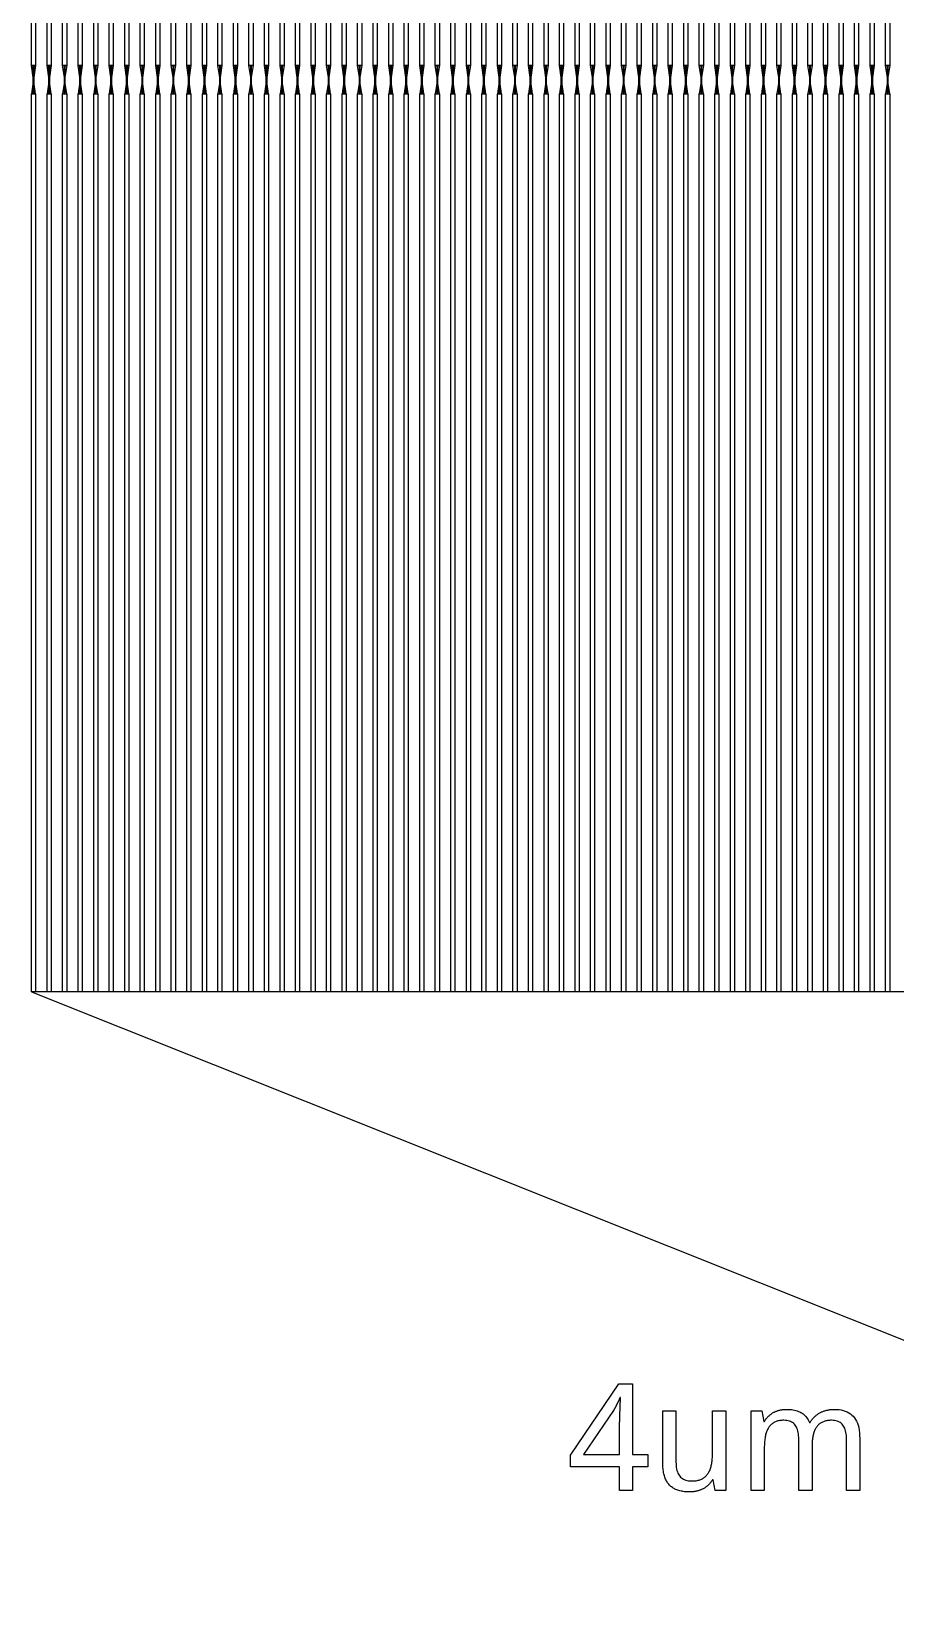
# Model space of a CAD drawing. Extents: x 0 to 762, y 0 to 762.
# Drawn here: x 266.5 to 330.4, y 520.7 to 637.5 of the extents above; entities that cross this region are included whole.
import ezdxf

# ---------------------------------------------------------------- set-up
doc = ezdxf.new("R2010")
doc.units = 0
doc.layers.get('0').update_dxf_attribs({"linetype": 'CONTINUOUS'})

msp = doc.modelspace()

# ---------------------------------------------------------------- linework, layer by layer
at = {"color": 0}
for points in [[(266.546, 703.567), (266.846, 703.567), (266.846, 634.989), (266.546, 634.989), (266.546, 703.567)], [(267.694, 703.567), (267.994, 703.567), (267.994, 634.989), (267.694, 634.989), (267.694, 703.567)], [(268.843, 703.567), (269.143, 703.567), (269.143, 634.989), (268.843, 634.989), (268.843, 703.567)], [(269.992, 703.567), (270.292, 703.567), (270.292, 634.989), (269.992, 634.989), (269.992, 703.567)], [(271.14, 703.567), (271.44, 703.567), (271.44, 634.989), (271.14, 634.989), (271.14, 703.567)], [(272.289, 703.567), (272.589, 703.567), (272.589, 634.989), (272.289, 634.989), (272.289, 703.567)], [(273.438, 703.567), (273.737, 703.567), (273.737, 634.989), (273.438, 634.989), (273.438, 703.567)], [(274.586, 703.567), (274.886, 703.567), (274.886, 634.989), (274.586, 634.989), (274.586, 703.567)], [(275.735, 703.567), (276.035, 703.567), (276.035, 634.989), (275.735, 634.989), (275.735, 703.567)], [(276.883, 703.567), (277.183, 703.567), (277.183, 634.989), (276.883, 634.989), (276.883, 703.567)], [(278.032, 703.567), (278.332, 703.567), (278.332, 634.989), (278.032, 634.989), (278.032, 703.567)], [(279.181, 703.567), (279.481, 703.567), (279.481, 634.989), (279.181, 634.989), (279.181, 703.567)], [(280.329, 703.567), (280.629, 703.567), (280.629, 634.989), (280.329, 634.989), (280.329, 703.567)], [(281.479, 703.567), (281.779, 703.567), (281.779, 634.989), (281.479, 634.989), (281.479, 703.567)], [(282.628, 703.567), (282.928, 703.567), (282.928, 634.989), (282.628, 634.989), (282.628, 703.567)], [(283.776, 703.567), (284.076, 703.567), (284.076, 634.989), (283.776, 634.989), (283.776, 703.567)], [(284.925, 703.567), (285.225, 703.567), (285.225, 634.989), (284.925, 634.989), (284.925, 703.567)], [(286.074, 703.567), (286.374, 703.567), (286.374, 634.989), (286.074, 634.989), (286.074, 703.567)], [(287.222, 703.567), (287.522, 703.567), (287.522, 634.989), (287.222, 634.989), (287.222, 703.567)], [(288.371, 703.567), (288.671, 703.567), (288.671, 634.989), (288.371, 634.989), (288.371, 703.567)], [(289.519, 703.567), (289.819, 703.567), (289.819, 634.989), (289.519, 634.989), (289.519, 703.567)], [(290.668, 703.567), (290.968, 703.567), (290.968, 634.989), (290.668, 634.989), (290.668, 703.567)], [(291.817, 703.567), (292.117, 703.567), (292.117, 634.989), (291.817, 634.989), (291.817, 703.567)], [(292.965, 703.567), (293.265, 703.567), (293.265, 634.989), (292.965, 634.989), (292.965, 703.567)], [(294.114, 703.567), (294.414, 703.567), (294.414, 634.989), (294.114, 634.989), (294.114, 703.567)], [(295.264, 703.567), (295.564, 703.567), (295.564, 634.989), (295.264, 634.989), (295.264, 703.567)], [(296.412, 703.567), (296.713, 703.567), (296.713, 634.989), (296.412, 634.989), (296.412, 703.567)], [(297.561, 703.567), (297.861, 703.567), (297.861, 634.989), (297.561, 634.989), (297.561, 703.567)], [(298.71, 703.567), (299.01, 703.567), (299.01, 634.989), (298.71, 634.989), (298.71, 703.567)], [(299.858, 703.567), (300.158, 703.567), (300.158, 634.989), (299.858, 634.989), (299.858, 703.567)], [(301.007, 703.567), (301.307, 703.567), (301.307, 634.989), (301.007, 634.989), (301.007, 703.567)], [(302.156, 703.567), (302.456, 703.567), (302.456, 634.989), (302.156, 634.989), (302.156, 703.567)], [(303.304, 703.567), (303.604, 703.567), (303.604, 634.989), (303.304, 634.989), (303.304, 703.567)], [(304.453, 703.567), (304.753, 703.567), (304.753, 634.989), (304.453, 634.989), (304.453, 703.567)], [(305.601, 703.567), (305.901, 703.567), (305.901, 634.989), (305.601, 634.989), (305.601, 703.567)], [(306.75, 703.567), (307.05, 703.567), (307.05, 634.989), (306.75, 634.989), (306.75, 703.567)], [(307.899, 703.567), (308.199, 703.567), (308.199, 634.989), (307.899, 634.989), (307.899, 703.567)], [(309.047, 703.567), (309.349, 703.567), (309.349, 634.989), (309.047, 634.989), (309.047, 703.567)], [(310.197, 703.567), (310.497, 703.567), (310.497, 634.989), (310.197, 634.989), (310.197, 703.567)], [(311.346, 703.567), (311.646, 703.567), (311.646, 634.989), (311.346, 634.989), (311.346, 703.567)], [(312.494, 703.567), (312.794, 703.567), (312.794, 634.989), (312.494, 634.989), (312.494, 703.567)], [(313.643, 703.567), (313.943, 703.567), (313.943, 634.989), (313.643, 634.989), (313.643, 703.567)], [(314.792, 703.567), (315.092, 703.567), (315.092, 634.989), (314.792, 634.989), (314.792, 703.567)], [(315.94, 703.567), (316.24, 703.567), (316.24, 634.989), (315.94, 634.989), (315.94, 703.567)], [(317.089, 703.567), (317.389, 703.567), (317.389, 634.989), (317.089, 634.989), (317.089, 703.567)], [(318.237, 703.567), (318.537, 703.567), (318.537, 634.989), (318.237, 634.989), (318.237, 703.567)], [(319.386, 703.567), (319.686, 703.567), (319.686, 634.989), (319.386, 634.989), (319.386, 703.567)], [(320.535, 703.567), (320.835, 703.567), (320.835, 634.989), (320.535, 634.989), (320.535, 703.567)], [(321.683, 703.567), (321.983, 703.567), (321.983, 634.989), (321.683, 634.989), (321.683, 703.567)], [(322.832, 703.567), (323.132, 703.567), (323.132, 634.989), (322.832, 634.989), (322.832, 703.567)], [(323.982, 703.567), (324.282, 703.567), (324.282, 634.989), (323.982, 634.989), (323.982, 703.567)], [(325.131, 703.567), (325.431, 703.567), (325.431, 634.989), (325.131, 634.989), (325.131, 703.567)], [(326.279, 703.567), (326.579, 703.567), (326.579, 634.989), (326.279, 634.989), (326.279, 703.567)], [(327.428, 703.567), (327.728, 703.567), (327.728, 634.989), (327.428, 634.989), (327.428, 703.567)], [(328.576, 703.567), (328.876, 703.567), (328.876, 634.989), (328.576, 634.989), (328.576, 703.567)], [(329.725, 703.567), (330.025, 703.567), (330.025, 634.989), (329.725, 634.989), (329.725, 703.567)], [(266.546, 634.989), (266.846, 634.989), (266.715, 634.089), (266.675, 634.089), (266.546, 634.989)], [(266.675, 634.989), (266.715, 634.989), (266.715, 632.889), (266.675, 632.889), (266.675, 634.989)], [(267.694, 634.989), (267.994, 634.989), (267.864, 634.089), (267.824, 634.089), (267.694, 634.989)], [(267.824, 634.989), (267.864, 634.989), (267.864, 632.889), (267.824, 632.889), (267.824, 634.989)], [(268.843, 634.989), (269.143, 634.989), (269.013, 634.089), (268.972, 634.089), (268.843, 634.989)], [(268.972, 634.989), (269.013, 634.989), (269.013, 632.889), (268.972, 632.889), (268.972, 634.989)], [(269.992, 634.989), (270.292, 634.989), (270.161, 634.089), (270.121, 634.089), (269.992, 634.989)], [(270.121, 634.989), (270.161, 634.989), (270.161, 632.889), (270.121, 632.889), (270.121, 634.989)], [(271.14, 634.989), (271.44, 634.989), (271.31, 634.089), (271.269, 634.089), (271.14, 634.989)], [(271.269, 634.989), (271.31, 634.989), (271.31, 632.889), (271.269, 632.889), (271.269, 634.989)], [(272.289, 634.989), (272.589, 634.989), (272.458, 634.089), (272.418, 634.089), (272.289, 634.989)], [(272.418, 634.989), (272.458, 634.989), (272.458, 632.889), (272.418, 632.889), (272.418, 634.989)], [(273.438, 634.989), (273.737, 634.989), (273.607, 634.089), (273.568, 634.089), (273.438, 634.989)], [(273.568, 634.989), (273.607, 634.989), (273.607, 632.889), (273.568, 632.889), (273.568, 634.989)], [(274.586, 634.989), (274.886, 634.989), (274.756, 634.089), (274.717, 634.089), (274.586, 634.989)], [(274.717, 634.989), (274.756, 634.989), (274.756, 632.889), (274.717, 632.889), (274.717, 634.989)], [(275.735, 634.989), (276.035, 634.989), (275.906, 634.089), (275.865, 634.089), (275.735, 634.989)], [(275.865, 634.989), (275.906, 634.989), (275.906, 632.889), (275.865, 632.889), (275.865, 634.989)], [(276.883, 634.989), (277.183, 634.989), (277.054, 634.089), (277.014, 634.089), (276.883, 634.989)], [(277.014, 634.989), (277.054, 634.989), (277.054, 632.889), (277.014, 632.889), (277.014, 634.989)], [(278.032, 634.989), (278.332, 634.989), (278.203, 634.089), (278.162, 634.089), (278.032, 634.989)], [(278.162, 634.989), (278.203, 634.989), (278.203, 632.889), (278.162, 632.889), (278.162, 634.989)], [(279.181, 634.989), (279.481, 634.989), (279.351, 634.089), (279.311, 634.089), (279.181, 634.989)], [(279.311, 634.989), (279.351, 634.989), (279.351, 632.889), (279.311, 632.889), (279.311, 634.989)], [(280.329, 634.989), (280.629, 634.989), (280.5, 634.089), (280.46, 634.089), (280.329, 634.989)], [(280.46, 634.989), (280.5, 634.989), (280.5, 632.889), (280.46, 632.889), (280.46, 634.989)], [(281.479, 634.989), (281.779, 634.989), (281.649, 634.089), (281.608, 634.089), (281.479, 634.989)], [(281.608, 634.989), (281.649, 634.989), (281.649, 632.889), (281.608, 632.889), (281.608, 634.989)], [(282.628, 634.989), (282.928, 634.989), (282.797, 634.089), (282.757, 634.089), (282.628, 634.989)], [(282.757, 634.989), (282.797, 634.989), (282.797, 632.889), (282.757, 632.889), (282.757, 634.989)], [(283.776, 634.989), (284.076, 634.989), (283.946, 634.089), (283.906, 634.089), (283.776, 634.989)], [(283.906, 634.989), (283.946, 634.989), (283.946, 632.889), (283.906, 632.889), (283.906, 634.989)], [(284.925, 634.989), (285.225, 634.989), (285.094, 634.089), (285.054, 634.089), (284.925, 634.989)], [(285.054, 634.989), (285.094, 634.989), (285.094, 632.889), (285.054, 632.889), (285.054, 634.989)], [(286.074, 634.989), (286.374, 634.989), (286.243, 634.089), (286.203, 634.089), (286.074, 634.989)], [(286.203, 634.989), (286.243, 634.989), (286.243, 632.889), (286.203, 632.889), (286.203, 634.989)], [(287.222, 634.989), (287.522, 634.989), (287.392, 634.089), (287.353, 634.089), (287.222, 634.989)], [(287.353, 634.989), (287.392, 634.989), (287.392, 632.889), (287.353, 632.889), (287.353, 634.989)], [(288.371, 634.989), (288.671, 634.989), (288.54, 634.089), (288.501, 634.089), (288.371, 634.989)], [(288.501, 634.989), (288.54, 634.989), (288.54, 632.889), (288.501, 632.889), (288.501, 634.989)], [(289.519, 634.989), (289.819, 634.989), (289.69, 634.089), (289.65, 634.089), (289.519, 634.989)], [(289.65, 634.989), (289.689, 634.989), (289.689, 632.889), (289.65, 632.889), (289.65, 634.989)], [(290.668, 634.989), (290.968, 634.989), (290.839, 634.089), (290.799, 634.089), (290.668, 634.989)], [(290.799, 634.989), (290.839, 634.989), (290.839, 632.889), (290.799, 632.889), (290.799, 634.989)], [(291.817, 634.989), (292.117, 634.989), (291.987, 634.089), (291.947, 634.089), (291.817, 634.989)], [(291.947, 634.989), (291.987, 634.989), (291.987, 632.889), (291.947, 632.889), (291.947, 634.989)], [(292.965, 634.989), (293.265, 634.989), (293.136, 634.089), (293.096, 634.089), (292.965, 634.989)], [(293.096, 634.989), (293.136, 634.989), (293.136, 632.889), (293.096, 632.889), (293.096, 634.989)], [(294.114, 634.989), (294.414, 634.989), (294.285, 634.089), (294.244, 634.089), (294.114, 634.989)], [(294.244, 634.989), (294.285, 634.989), (294.285, 632.889), (294.244, 632.889), (294.244, 634.989)], [(295.264, 634.989), (295.564, 634.989), (295.433, 634.089), (295.393, 634.089), (295.264, 634.989)], [(295.393, 634.989), (295.433, 634.989), (295.433, 632.889), (295.393, 632.889), (295.393, 634.989)], [(296.412, 634.989), (296.713, 634.989), (296.582, 634.089), (296.542, 634.089), (296.412, 634.989)], [(296.542, 634.989), (296.582, 634.989), (296.582, 632.889), (296.542, 632.889), (296.542, 634.989)], [(297.561, 634.989), (297.861, 634.989), (297.731, 634.089), (297.69, 634.089), (297.561, 634.989)], [(297.69, 634.989), (297.731, 634.989), (297.731, 632.889), (297.69, 632.889), (297.69, 634.989)], [(298.71, 634.989), (299.01, 634.989), (298.879, 634.089), (298.839, 634.089), (298.71, 634.989)], [(298.839, 634.989), (298.879, 634.989), (298.879, 632.889), (298.839, 632.889), (298.839, 634.989)], [(299.858, 634.989), (300.158, 634.989), (300.028, 634.089), (299.987, 634.089), (299.858, 634.989)], [(299.987, 634.989), (300.028, 634.989), (300.028, 632.889), (299.987, 632.889), (299.987, 634.989)], [(301.007, 634.989), (301.307, 634.989), (301.176, 634.089), (301.138, 634.089), (301.007, 634.989)], [(301.138, 634.989), (301.176, 634.989), (301.176, 632.889), (301.138, 632.889), (301.138, 634.989)], [(302.156, 634.989), (302.456, 634.989), (302.325, 634.089), (302.286, 634.089), (302.156, 634.989)], [(302.286, 634.989), (302.325, 634.989), (302.325, 632.889), (302.286, 632.889), (302.286, 634.989)], [(303.304, 634.989), (303.604, 634.989), (303.474, 634.089), (303.435, 634.089), (303.304, 634.989)], [(303.435, 634.989), (303.474, 634.989), (303.474, 632.889), (303.435, 632.889), (303.435, 634.989)], [(304.453, 634.989), (304.753, 634.989), (304.624, 634.089), (304.583, 634.089), (304.453, 634.989)], [(304.583, 634.989), (304.624, 634.989), (304.624, 632.889), (304.583, 632.889), (304.583, 634.989)], [(305.601, 634.989), (305.901, 634.989), (305.772, 634.089), (305.732, 634.089), (305.601, 634.989)], [(305.732, 634.989), (305.772, 634.989), (305.772, 632.889), (305.732, 632.889), (305.732, 634.989)], [(306.75, 634.989), (307.05, 634.989), (306.921, 634.089), (306.881, 634.089), (306.75, 634.989)], [(306.881, 634.989), (306.921, 634.989), (306.921, 632.889), (306.881, 632.889), (306.881, 634.989)], [(307.899, 634.989), (308.199, 634.989), (308.069, 634.089), (308.029, 634.089), (307.899, 634.989)], [(308.029, 634.989), (308.069, 634.989), (308.069, 632.889), (308.029, 632.889), (308.029, 634.989)], [(309.047, 634.989), (309.347, 634.989), (309.218, 634.089), (309.178, 634.089), (309.047, 634.989)], [(309.178, 634.989), (309.218, 634.989), (309.218, 632.889), (309.178, 632.889), (309.178, 634.989)], [(310.197, 634.989), (310.497, 634.989), (310.367, 634.089), (310.326, 634.089), (310.197, 634.989)], [(310.326, 634.989), (310.367, 634.989), (310.367, 632.889), (310.326, 632.889), (310.326, 634.989)], [(311.346, 634.989), (311.646, 634.989), (311.515, 634.089), (311.475, 634.089), (311.346, 634.989)], [(311.475, 634.989), (311.515, 634.989), (311.515, 632.889), (311.475, 632.889), (311.475, 634.989)], [(312.494, 634.989), (312.794, 634.989), (312.664, 634.089), (312.624, 634.089), (312.494, 634.989)], [(312.624, 634.989), (312.664, 634.989), (312.664, 632.889), (312.624, 632.889), (312.624, 634.989)], [(313.643, 634.989), (313.943, 634.989), (313.813, 634.089), (313.772, 634.089), (313.643, 634.989)], [(313.772, 634.989), (313.813, 634.989), (313.813, 632.889), (313.772, 632.889), (313.772, 634.989)], [(314.792, 634.989), (315.092, 634.989), (314.961, 634.089), (314.921, 634.089), (314.792, 634.989)], [(314.921, 634.989), (314.961, 634.989), (314.961, 632.889), (314.921, 632.889), (314.921, 634.989)], [(315.94, 634.989), (316.24, 634.989), (316.11, 634.089), (316.071, 634.089), (315.94, 634.989)], [(316.071, 634.989), (316.11, 634.989), (316.11, 632.889), (316.071, 632.889), (316.071, 634.989)], [(317.089, 634.989), (317.389, 634.989), (317.258, 634.089), (317.219, 634.089), (317.089, 634.989)], [(317.219, 634.989), (317.258, 634.989), (317.258, 632.889), (317.219, 632.889), (317.219, 634.989)], [(318.237, 634.989), (318.537, 634.989), (318.408, 634.089), (318.368, 634.089), (318.237, 634.989)], [(318.368, 634.989), (318.408, 634.989), (318.408, 632.889), (318.368, 632.889), (318.368, 634.989)], [(319.386, 634.989), (319.686, 634.989), (319.557, 634.089), (319.517, 634.089), (319.386, 634.989)], [(319.517, 634.989), (319.557, 634.989), (319.557, 632.889), (319.517, 632.889), (319.517, 634.989)], [(320.535, 634.989), (320.835, 634.989), (320.706, 634.089), (320.665, 634.089), (320.535, 634.989)], [(320.665, 634.989), (320.706, 634.989), (320.706, 632.889), (320.665, 632.889), (320.665, 634.989)], [(321.683, 634.989), (321.983, 634.989), (321.854, 634.089), (321.814, 634.089), (321.683, 634.989)], [(321.814, 634.989), (321.854, 634.989), (321.854, 632.889), (321.814, 632.889), (321.814, 634.989)], [(322.832, 634.989), (323.132, 634.989), (323.003, 634.089), (322.963, 634.089), (322.832, 634.989)], [(322.963, 634.989), (323.003, 634.989), (323.003, 632.889), (322.963, 632.889), (322.963, 634.989)], [(323.982, 634.989), (324.282, 634.989), (324.151, 634.089), (324.111, 634.089), (323.982, 634.989)], [(324.111, 634.989), (324.151, 634.989), (324.151, 632.889), (324.111, 632.889), (324.111, 634.989)], [(325.131, 634.989), (325.431, 634.989), (325.3, 634.089), (325.26, 634.089), (325.131, 634.989)], [(325.26, 634.989), (325.3, 634.989), (325.3, 632.889), (325.26, 632.889), (325.26, 634.989)], [(326.279, 634.989), (326.579, 634.989), (326.449, 634.089), (326.408, 634.089), (326.279, 634.989)], [(326.408, 634.989), (326.449, 634.989), (326.449, 632.889), (326.408, 632.889), (326.408, 634.989)], [(327.428, 634.989), (327.728, 634.989), (327.597, 634.089), (327.557, 634.089), (327.428, 634.989)], [(327.557, 634.989), (327.597, 634.989), (327.597, 632.889), (327.557, 632.889), (327.557, 634.989)], [(328.576, 634.989), (328.876, 634.989), (328.746, 634.089), (328.706, 634.089), (328.576, 634.989)], [(328.706, 634.989), (328.746, 634.989), (328.746, 632.889), (328.706, 632.889), (328.706, 634.989)], [(329.725, 634.989), (330.025, 634.989), (329.894, 634.089), (329.856, 634.089), (329.725, 634.989)], [(329.856, 634.989), (329.894, 634.989), (329.894, 632.889), (329.856, 632.889), (329.856, 634.989)], [(266.546, 632.889), (266.846, 632.889), (266.715, 633.789), (266.675, 633.789), (266.546, 632.889)], [(267.694, 632.889), (267.994, 632.889), (267.864, 633.789), (267.824, 633.789), (267.694, 632.889)], [(268.843, 632.889), (269.143, 632.889), (269.013, 633.789), (268.972, 633.789), (268.843, 632.889)], [(269.992, 632.889), (270.292, 632.889), (270.161, 633.789), (270.121, 633.789), (269.992, 632.889)], [(271.14, 632.889), (271.44, 632.889), (271.31, 633.789), (271.269, 633.789), (271.14, 632.889)], [(272.289, 632.889), (272.589, 632.889), (272.458, 633.789), (272.418, 633.789), (272.289, 632.889)], [(273.438, 632.889), (273.737, 632.889), (273.607, 633.789), (273.568, 633.789), (273.438, 632.889)], [(274.586, 632.889), (274.886, 632.889), (274.756, 633.789), (274.717, 633.789), (274.586, 632.889)], [(275.735, 632.889), (276.035, 632.889), (275.906, 633.789), (275.865, 633.789), (275.735, 632.889)], [(276.883, 632.889), (277.183, 632.889), (277.054, 633.789), (277.014, 633.789), (276.883, 632.889)], [(278.032, 632.889), (278.332, 632.889), (278.203, 633.789), (278.162, 633.789), (278.032, 632.889)], [(279.181, 632.889), (279.481, 632.889), (279.351, 633.789), (279.311, 633.789), (279.181, 632.889)], [(280.329, 632.889), (280.629, 632.889), (280.5, 633.789), (280.46, 633.789), (280.329, 632.889)], [(281.479, 632.889), (281.779, 632.889), (281.649, 633.789), (281.608, 633.789), (281.479, 632.889)], [(282.628, 632.889), (282.928, 632.889), (282.797, 633.789), (282.757, 633.789), (282.628, 632.889)], [(283.776, 632.889), (284.076, 632.889), (283.946, 633.789), (283.906, 633.789), (283.776, 632.889)], [(284.925, 632.889), (285.225, 632.889), (285.094, 633.789), (285.054, 633.789), (284.925, 632.889)], [(286.074, 632.889), (286.374, 632.889), (286.243, 633.789), (286.203, 633.789), (286.074, 632.889)], [(287.222, 632.889), (287.522, 632.889), (287.392, 633.789), (287.353, 633.789), (287.222, 632.889)], [(288.371, 632.889), (288.671, 632.889), (288.54, 633.789), (288.501, 633.789), (288.371, 632.889)], [(289.519, 632.889), (289.819, 632.889), (289.69, 633.789), (289.65, 633.789), (289.519, 632.889)], [(290.668, 632.889), (290.968, 632.889), (290.839, 633.789), (290.799, 633.789), (290.668, 632.889)], [(291.817, 632.889), (292.117, 632.889), (291.987, 633.789), (291.947, 633.789), (291.817, 632.889)], [(292.965, 632.889), (293.265, 632.889), (293.136, 633.789), (293.096, 633.789), (292.965, 632.889)], [(294.114, 632.889), (294.414, 632.889), (294.285, 633.789), (294.244, 633.789), (294.114, 632.889)], [(295.264, 632.889), (295.564, 632.889), (295.433, 633.789), (295.393, 633.789), (295.264, 632.889)], [(296.412, 632.889), (296.713, 632.889), (296.582, 633.789), (296.542, 633.789), (296.412, 632.889)], [(297.561, 632.889), (297.861, 632.889), (297.731, 633.789), (297.69, 633.789), (297.561, 632.889)], [(298.71, 632.889), (299.01, 632.889), (298.879, 633.789), (298.839, 633.789), (298.71, 632.889)], [(299.858, 632.889), (300.158, 632.889), (300.028, 633.789), (299.987, 633.789), (299.858, 632.889)], [(301.007, 632.889), (301.307, 632.889), (301.176, 633.789), (301.138, 633.789), (301.007, 632.889)], [(302.156, 632.889), (302.456, 632.889), (302.325, 633.789), (302.286, 633.789), (302.156, 632.889)], [(303.304, 632.889), (303.604, 632.889), (303.474, 633.789), (303.435, 633.789), (303.304, 632.889)], [(304.453, 632.889), (304.753, 632.889), (304.624, 633.789), (304.583, 633.789), (304.453, 632.889)], [(305.601, 632.889), (305.901, 632.889), (305.772, 633.789), (305.732, 633.789), (305.601, 632.889)], [(306.75, 632.889), (307.05, 632.889), (306.921, 633.789), (306.881, 633.789), (306.75, 632.889)], [(307.899, 632.889), (308.199, 632.889), (308.069, 633.789), (308.029, 633.789), (307.899, 632.889)], [(309.047, 632.889), (309.347, 632.889), (309.218, 633.789), (309.178, 633.789), (309.047, 632.889)], [(310.197, 632.889), (310.497, 632.889), (310.367, 633.789), (310.326, 633.789), (310.197, 632.889)], [(311.346, 632.889), (311.646, 632.889), (311.515, 633.789), (311.475, 633.789), (311.346, 632.889)], [(312.494, 632.889), (312.794, 632.889), (312.664, 633.789), (312.624, 633.789), (312.494, 632.889)], [(313.643, 632.889), (313.943, 632.889), (313.813, 633.789), (313.772, 633.789), (313.643, 632.889)], [(314.792, 632.889), (315.092, 632.889), (314.961, 633.789), (314.921, 633.789), (314.792, 632.889)], [(315.94, 632.889), (316.24, 632.889), (316.11, 633.789), (316.071, 633.789), (315.94, 632.889)], [(317.089, 632.889), (317.389, 632.889), (317.258, 633.789), (317.219, 633.789), (317.089, 632.889)], [(318.237, 632.889), (318.537, 632.889), (318.408, 633.789), (318.368, 633.789), (318.237, 632.889)], [(319.386, 632.889), (319.686, 632.889), (319.557, 633.789), (319.517, 633.789), (319.386, 632.889)], [(320.535, 632.889), (320.835, 632.889), (320.706, 633.789), (320.665, 633.789), (320.535, 632.889)], [(321.683, 632.889), (321.983, 632.889), (321.854, 633.789), (321.814, 633.789), (321.683, 632.889)], [(322.832, 632.889), (323.132, 632.889), (323.003, 633.789), (322.963, 633.789), (322.832, 632.889)], [(323.982, 632.889), (324.282, 632.889), (324.151, 633.789), (324.111, 633.789), (323.982, 632.889)], [(325.131, 632.889), (325.431, 632.889), (325.3, 633.789), (325.26, 633.789), (325.131, 632.889)], [(326.279, 632.889), (326.579, 632.889), (326.449, 633.789), (326.408, 633.789), (326.279, 632.889)], [(327.428, 632.889), (327.728, 632.889), (327.597, 633.789), (327.557, 633.789), (327.428, 632.889)], [(328.576, 632.889), (328.876, 632.889), (328.746, 633.789), (328.706, 633.789), (328.576, 632.889)], [(329.725, 632.889), (330.025, 632.889), (329.894, 633.789), (329.856, 633.789), (329.725, 632.889)], [(266.546, 632.889), (266.846, 632.889), (266.846, 566.41), (266.546, 566.41), (266.546, 632.889)], [(267.694, 632.889), (267.994, 632.889), (267.994, 566.41), (267.694, 566.41), (267.694, 632.889)], [(268.843, 632.889), (269.143, 632.889), (269.143, 566.41), (268.843, 566.41), (268.843, 632.889)], [(269.992, 632.889), (270.292, 632.889), (270.292, 566.41), (269.992, 566.41), (269.992, 632.889)], [(271.14, 632.889), (271.44, 632.889), (271.44, 566.41), (271.14, 566.41), (271.14, 632.889)], [(272.289, 632.889), (272.589, 632.889), (272.589, 566.41), (272.289, 566.41), (272.289, 632.889)], [(273.438, 632.889), (273.737, 632.889), (273.737, 566.41), (273.438, 566.41), (273.438, 632.889)], [(274.586, 632.889), (274.886, 632.889), (274.886, 566.41), (274.586, 566.41), (274.586, 632.889)], [(275.735, 632.889), (276.035, 632.889), (276.035, 566.41), (275.735, 566.41), (275.735, 632.889)], [(276.883, 632.889), (277.183, 632.889), (277.183, 566.41), (276.883, 566.41), (276.883, 632.889)], [(278.032, 632.889), (278.332, 632.889), (278.332, 566.41), (278.032, 566.41), (278.032, 632.889)], [(279.181, 632.889), (279.481, 632.889), (279.481, 566.41), (279.181, 566.41), (279.181, 632.889)], [(280.329, 632.889), (280.629, 632.889), (280.629, 566.41), (280.329, 566.41), (280.329, 632.889)], [(281.479, 632.889), (281.779, 632.889), (281.779, 566.41), (281.479, 566.41), (281.479, 632.889)], [(282.628, 632.889), (282.928, 632.889), (282.928, 566.41), (282.628, 566.41), (282.628, 632.889)], [(283.776, 632.889), (284.076, 632.889), (284.076, 566.41), (283.776, 566.41), (283.776, 632.889)], [(284.925, 632.889), (285.225, 632.889), (285.225, 566.41), (284.925, 566.41), (284.925, 632.889)], [(286.074, 632.889), (286.374, 632.889), (286.374, 566.41), (286.074, 566.41), (286.074, 632.889)], [(287.222, 632.889), (287.522, 632.889), (287.522, 566.41), (287.222, 566.41), (287.222, 632.889)], [(288.371, 632.889), (288.671, 632.889), (288.671, 566.41), (288.371, 566.41), (288.371, 632.889)], [(289.519, 632.889), (289.819, 632.889), (289.819, 566.41), (289.519, 566.41), (289.519, 632.889)], [(290.668, 632.889), (290.968, 632.889), (290.968, 566.41), (290.668, 566.41), (290.668, 632.889)], [(291.817, 632.889), (292.117, 632.889), (292.117, 566.41), (291.817, 566.41), (291.817, 632.889)], [(292.965, 632.889), (293.265, 632.889), (293.265, 566.41), (292.965, 566.41), (292.965, 632.889)], [(294.114, 632.889), (294.414, 632.889), (294.414, 566.41), (294.114, 566.41), (294.114, 632.889)], [(295.264, 632.889), (295.564, 632.889), (295.564, 566.41), (295.264, 566.41), (295.264, 632.889)], [(296.412, 632.889), (296.713, 632.889), (296.713, 566.41), (296.412, 566.41), (296.412, 632.889)], [(297.561, 632.889), (297.861, 632.889), (297.861, 566.41), (297.561, 566.41), (297.561, 632.889)], [(298.71, 632.889), (299.01, 632.889), (299.01, 566.41), (298.71, 566.41), (298.71, 632.889)], [(299.858, 632.889), (300.158, 632.889), (300.158, 566.41), (299.858, 566.41), (299.858, 632.889)], [(301.007, 632.889), (301.307, 632.889), (301.307, 566.41), (301.007, 566.41), (301.007, 632.889)], [(302.156, 632.889), (302.456, 632.889), (302.456, 566.41), (302.156, 566.41), (302.156, 632.889)], [(303.304, 632.889), (303.604, 632.889), (303.604, 566.41), (303.304, 566.41), (303.304, 632.889)], [(304.453, 632.889), (304.753, 632.889), (304.753, 566.41), (304.453, 566.41), (304.453, 632.889)], [(305.601, 632.889), (305.901, 632.889), (305.901, 566.41), (305.601, 566.41), (305.601, 632.889)], [(306.75, 632.889), (307.05, 632.889), (307.05, 566.41), (306.75, 566.41), (306.75, 632.889)], [(307.899, 632.889), (308.199, 632.889), (308.199, 566.41), (307.899, 566.41), (307.899, 632.889)], [(309.047, 632.889), (309.349, 632.889), (309.349, 566.41), (309.047, 566.41), (309.047, 632.889)], [(310.197, 632.889), (310.497, 632.889), (310.497, 566.41), (310.197, 566.41), (310.197, 632.889)], [(311.346, 632.889), (311.646, 632.889), (311.646, 566.41), (311.346, 566.41), (311.346, 632.889)], [(312.494, 632.889), (312.794, 632.889), (312.794, 566.41), (312.494, 566.41), (312.494, 632.889)], [(313.643, 632.889), (313.943, 632.889), (313.943, 566.41), (313.643, 566.41), (313.643, 632.889)], [(314.792, 632.889), (315.092, 632.889), (315.092, 566.41), (314.792, 566.41), (314.792, 632.889)], [(315.94, 632.889), (316.24, 632.889), (316.24, 566.41), (315.94, 566.41), (315.94, 632.889)], [(317.089, 632.889), (317.389, 632.889), (317.389, 566.41), (317.089, 566.41), (317.089, 632.889)], [(318.237, 632.889), (318.537, 632.889), (318.537, 566.41), (318.237, 566.41), (318.237, 632.889)], [(319.386, 632.889), (319.686, 632.889), (319.686, 566.41), (319.386, 566.41), (319.386, 632.889)], [(320.535, 632.889), (320.835, 632.889), (320.835, 566.41), (320.535, 566.41), (320.535, 632.889)], [(321.683, 632.889), (321.983, 632.889), (321.983, 566.41), (321.683, 566.41), (321.683, 632.889)], [(322.832, 632.889), (323.132, 632.889), (323.132, 566.41), (322.832, 566.41), (322.832, 632.889)], [(323.982, 632.889), (324.282, 632.889), (324.282, 566.41), (323.982, 566.41), (323.982, 632.889)], [(325.131, 632.889), (325.431, 632.889), (325.431, 566.41), (325.131, 566.41), (325.131, 632.889)], [(326.279, 632.889), (326.579, 632.889), (326.579, 566.41), (326.279, 566.41), (326.279, 632.889)], [(327.428, 632.889), (327.728, 632.889), (327.728, 566.41), (327.428, 566.41), (327.428, 632.889)], [(328.576, 632.889), (328.876, 632.889), (328.876, 566.41), (328.576, 566.41), (328.576, 632.889)], [(329.725, 632.889), (330.025, 632.889), (330.025, 566.41), (329.725, 566.41), (329.725, 632.889)], [(380.993, 520.69), (495.442, 566.41), (266.546, 566.41), (380.993, 520.69)], [(312.136, 531.258), (310.993, 531.258), (310.993, 529.496), (310.047, 529.496), (310.047, 531.258), (306.422, 531.258), (306.422, 532.113), (309.983, 537.392), (310.993, 537.392), (310.993, 532.15), (312.136, 532.15), (312.136, 531.258)], [(310.047, 532.15), (310.047, 534.122), (310.047, 534.183), (310.047, 534.244), (310.049, 534.307), (310.049, 534.369), (310.049, 534.432), (310.05, 534.496), (310.05, 534.56), (310.051, 534.625), (310.053, 534.69), (310.054, 534.757), (310.057, 534.822), (310.058, 534.887), (310.061, 534.953), (310.064, 535.018), (310.065, 535.082), (310.068, 535.146), (310.069, 535.21), (310.072, 535.272), (310.074, 535.335), (310.076, 535.397), (310.078, 535.46), (310.081, 535.521), (310.082, 535.582), (310.085, 535.64), (310.088, 535.7), (310.089, 535.757), (310.092, 535.814), (310.093, 535.871), (310.096, 535.925), (310.099, 535.979), (310.101, 536.032), (310.104, 536.082), (310.107, 536.131), (310.108, 536.176), (310.111, 536.221), (310.112, 536.264), (310.114, 536.306), (310.115, 536.344), (310.117, 536.382), (310.068, 536.382), (310.061, 536.36), (310.053, 536.338), (310.044, 536.315), (310.035, 536.292), (310.025, 536.268), (310.015, 536.243), (310.006, 536.218), (309.994, 536.193), (309.983, 536.167), (309.972, 536.14), (309.961, 536.114), (309.95, 536.089), (309.939, 536.063), (309.926, 536.036), (309.914, 536.01), (309.901, 535.983), (309.889, 535.957), (309.876, 535.931), (309.862, 535.904), (309.849, 535.878), (309.836, 535.851), (309.822, 535.826), (309.81, 535.8), (309.796, 535.775), (309.782, 535.75), (309.769, 535.725), (309.756, 535.699), (309.742, 535.674), (309.728, 535.65), (309.714, 535.625), (309.7, 535.6), (309.686, 535.576), (309.674, 535.554), (309.66, 535.532), (309.647, 535.511), (309.635, 535.49), (309.622, 535.469), (309.61, 535.451), (309.597, 535.433), (309.585, 535.415), (307.378, 532.15), (310.047, 532.15)], [(317.11, 529.496), (316.965, 530.286), (316.911, 530.286), (316.885, 530.24), (316.856, 530.196), (316.826, 530.153), (316.796, 530.111), (316.764, 530.069), (316.731, 530.031), (316.697, 529.992), (316.662, 529.954), (316.626, 529.918), (316.589, 529.883), (316.553, 529.85), (316.515, 529.818), (316.476, 529.787), (316.438, 529.758), (316.397, 529.731), (316.357, 529.703), (316.315, 529.676), (316.274, 529.651), (316.231, 529.626), (316.186, 529.604), (316.142, 529.583), (316.097, 529.563), (316.051, 529.544), (316.006, 529.526), (315.96, 529.51), (315.912, 529.494), (315.865, 529.479), (315.817, 529.467), (315.768, 529.454), (315.719, 529.443), (315.669, 529.432), (315.619, 529.424), (315.569, 529.415), (315.519, 529.408), (315.469, 529.403), (315.418, 529.397), (315.368, 529.393), (315.317, 529.39), (315.265, 529.389), (315.214, 529.389), (315.118, 529.39), (315.024, 529.394), (314.932, 529.4), (314.842, 529.408), (314.756, 529.419), (314.671, 529.433), (314.588, 529.45), (314.508, 529.468), (314.431, 529.489), (314.354, 529.512), (314.282, 529.539), (314.211, 529.568), (314.143, 529.599), (314.078, 529.633), (314.015, 529.671), (313.954, 529.711), (313.896, 529.754), (313.84, 529.8), (313.787, 529.847), (313.737, 529.899), (313.689, 529.953), (313.643, 530.01), (313.6, 530.069), (313.558, 530.133), (313.519, 530.199), (313.483, 530.267), (313.449, 530.339), (313.418, 530.412), (313.388, 530.49), (313.361, 530.571), (313.338, 530.654), (313.317, 530.74), (313.299, 530.829), (313.282, 530.922), (313.268, 531.018), (313.257, 531.117), (313.249, 531.218), (313.243, 531.324), (313.239, 531.432), (313.237, 531.543), (313.237, 535.394), (314.215, 535.394), (314.215, 531.596), (314.218, 531.46), (314.226, 531.331), (314.24, 531.208), (314.261, 531.093), (314.286, 530.985), (314.318, 530.885), (314.354, 530.79), (314.397, 530.703), (314.446, 530.622), (314.5, 530.549), (314.56, 530.483), (314.626, 530.424), (314.699, 530.371), (314.778, 530.325), (314.862, 530.287), (314.954, 530.256), (315.051, 530.232), (315.154, 530.214), (315.264, 530.203), (315.381, 530.2), (315.467, 530.201), (315.549, 530.206), (315.629, 530.213), (315.707, 530.222), (315.781, 530.235), (315.853, 530.25), (315.921, 530.268), (315.987, 530.289), (316.05, 530.313), (316.111, 530.339), (316.169, 530.369), (316.225, 530.4), (316.278, 530.435), (316.329, 530.472), (316.376, 530.511), (316.424, 530.554), (316.467, 530.599), (316.508, 530.646), (316.547, 530.696), (316.583, 530.747), (316.619, 530.804), (316.653, 530.863), (316.683, 530.924), (316.713, 530.986), (316.74, 531.053), (316.764, 531.121), (316.787, 531.192), (316.807, 531.265), (316.825, 531.34), (316.842, 531.419), (316.857, 531.5), (316.871, 531.583), (316.883, 531.668), (316.893, 531.756), (316.901, 531.846), (316.91, 531.939), (316.915, 532.033), (316.919, 532.131), (316.921, 532.231), (316.922, 532.332), (316.922, 535.394), (317.9, 535.394), (317.9, 529.496), (317.11, 529.496)], [(326.832, 529.496), (326.832, 533.293), (326.829, 533.429), (326.821, 533.558), (326.808, 533.681), (326.789, 533.796), (326.765, 533.904), (326.735, 534.006), (326.7, 534.1), (326.66, 534.188), (326.614, 534.268), (326.564, 534.342), (326.507, 534.407), (326.444, 534.467), (326.375, 534.519), (326.301, 534.564), (326.221, 534.603), (326.135, 534.635), (326.043, 534.658), (325.944, 534.676), (325.84, 534.686), (325.731, 534.69), (325.654, 534.689), (325.579, 534.685), (325.506, 534.679), (325.436, 534.669), (325.368, 534.658), (325.303, 534.643), (325.24, 534.626), (325.179, 534.608), (325.121, 534.586), (325.065, 534.561), (325.011, 534.535), (324.96, 534.507), (324.91, 534.476), (324.861, 534.443), (324.815, 534.407), (324.771, 534.368), (324.729, 534.328), (324.689, 534.285), (324.65, 534.239), (324.614, 534.19), (324.581, 534.142), (324.549, 534.089), (324.518, 534.035), (324.49, 533.978), (324.464, 533.918), (324.44, 533.856), (324.418, 533.792), (324.397, 533.725), (324.378, 533.656), (324.361, 533.583), (324.346, 533.511), (324.332, 533.435), (324.319, 533.358), (324.31, 533.278), (324.301, 533.196), (324.293, 533.111), (324.287, 533.025), (324.283, 532.936), (324.282, 532.844), (324.281, 532.751), (324.281, 529.496), (323.297, 529.496), (323.297, 533.293), (323.294, 533.429), (323.287, 533.558), (323.274, 533.681), (323.254, 533.796), (323.231, 533.904), (323.201, 534.006), (323.167, 534.1), (323.126, 534.188), (323.081, 534.268), (323.029, 534.342), (322.974, 534.407), (322.912, 534.467), (322.844, 534.519), (322.771, 534.564), (322.69, 534.603), (322.606, 534.635), (322.514, 534.658), (322.415, 534.676), (322.311, 534.686), (322.201, 534.69), (322.121, 534.689), (322.042, 534.685), (321.965, 534.678), (321.893, 534.668), (321.822, 534.656), (321.754, 534.64), (321.689, 534.622), (321.626, 534.601), (321.567, 534.576), (321.51, 534.55), (321.454, 534.521), (321.401, 534.489), (321.351, 534.454), (321.303, 534.417), (321.257, 534.378), (321.213, 534.335), (321.171, 534.289), (321.131, 534.242), (321.093, 534.19), (321.058, 534.137), (321.025, 534.081), (320.994, 534.022), (320.967, 533.961), (320.939, 533.899), (320.914, 533.832), (320.892, 533.764), (320.869, 533.693), (320.85, 533.619), (320.832, 533.544), (320.817, 533.465), (320.803, 533.385), (320.792, 533.301), (320.781, 533.217), (320.772, 533.129), (320.764, 533.039), (320.757, 532.946), (320.753, 532.851), (320.749, 532.754), (320.747, 532.654), (320.746, 532.553), (320.746, 529.496), (319.769, 529.496), (319.769, 535.394), (320.564, 535.394), (320.703, 534.599), (320.757, 534.599), (320.783, 534.644), (320.811, 534.689), (320.839, 534.732), (320.868, 534.774), (320.899, 534.814), (320.929, 534.853), (320.961, 534.89), (320.994, 534.928), (321.028, 534.963), (321.064, 534.996), (321.099, 535.031), (321.136, 535.063), (321.172, 535.094), (321.21, 535.125), (321.249, 535.153), (321.287, 535.182), (321.328, 535.208), (321.368, 535.233), (321.408, 535.258), (321.45, 535.281), (321.493, 535.303), (321.537, 535.324), (321.581, 535.343), (321.625, 535.361), (321.671, 535.379), (321.715, 535.394), (321.761, 535.41), (321.807, 535.424), (321.854, 535.436), (321.901, 535.447), (321.95, 535.458), (321.999, 535.467), (322.047, 535.475), (322.096, 535.482), (322.144, 535.488), (322.193, 535.493), (322.242, 535.496), (322.292, 535.499), (322.34, 535.5), (322.39, 535.501), (322.517, 535.499), (322.639, 535.492), (322.757, 535.481), (322.871, 535.464), (322.979, 535.442), (323.085, 535.417), (323.185, 535.385), (323.281, 535.35), (323.372, 535.31), (323.458, 535.265), (323.543, 535.215), (323.622, 535.16), (323.696, 535.099), (323.767, 535.033), (323.832, 534.961), (323.893, 534.885), (323.95, 534.803), (324.001, 534.715), (324.05, 534.622), (324.093, 534.524), (324.136, 534.524), (324.164, 534.574), (324.193, 534.622), (324.224, 534.669), (324.256, 534.714), (324.289, 534.758), (324.322, 534.801), (324.357, 534.843), (324.393, 534.883), (324.431, 534.921), (324.468, 534.958), (324.508, 534.994), (324.55, 535.029), (324.59, 535.063), (324.633, 535.094), (324.675, 535.125), (324.718, 535.154), (324.763, 535.183), (324.807, 535.21), (324.853, 535.235), (324.899, 535.26), (324.946, 535.283), (324.993, 535.307), (325.042, 535.328), (325.09, 535.349), (325.14, 535.367), (325.19, 535.385), (325.24, 535.401), (325.29, 535.415), (325.342, 535.429), (325.393, 535.442), (325.444, 535.453), (325.496, 535.464), (325.549, 535.472), (325.6, 535.481), (325.653, 535.486), (325.706, 535.492), (325.758, 535.496), (325.811, 535.499), (325.865, 535.5), (325.919, 535.501), (326.103, 535.496), (326.276, 535.481), (326.44, 535.454), (326.596, 535.418), (326.742, 535.372), (326.879, 535.315), (327.006, 535.249), (327.124, 535.171), (327.232, 535.083), (327.332, 534.986), (327.422, 534.878), (327.504, 534.757), (327.575, 534.624), (327.638, 534.478), (327.69, 534.321), (327.733, 534.151), (327.767, 533.968), (327.79, 533.774), (327.804, 533.567), (327.81, 533.347), (327.81, 529.496), (326.832, 529.496)]]:
    msp.add_lwpolyline(points, close=True, dxfattribs=at)

doc.saveas('drawing.dxf')
